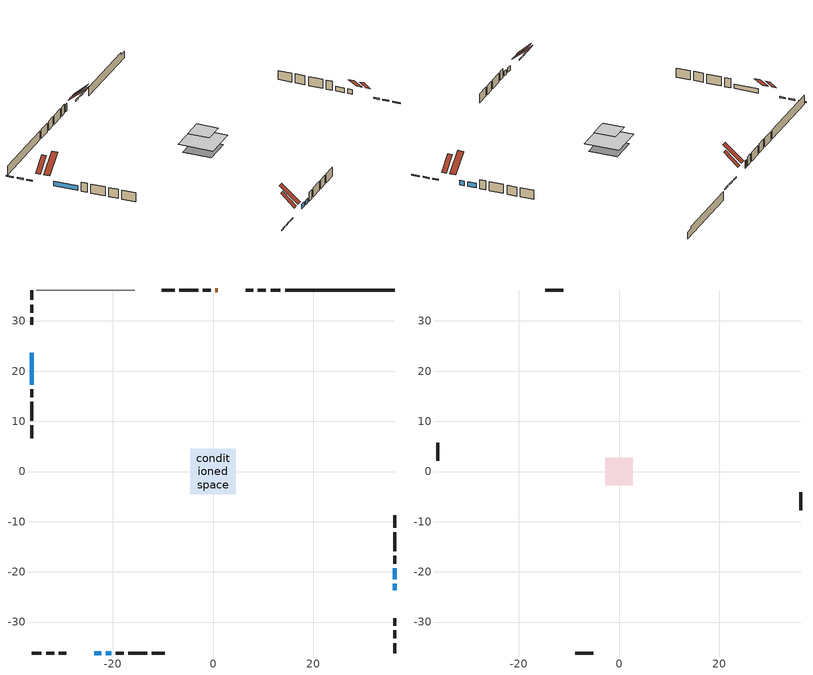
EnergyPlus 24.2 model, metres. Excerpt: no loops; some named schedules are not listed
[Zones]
conditioned space
 floor adiabatic (AdiabaticFloorConstruction): -4.57,-4.57 -4.57,4.57 4.57,4.57 4.57,-4.57 z0.33
 floor foundation (Slab1 construction): -3.69,-3.69 -3.69,3.69 3.69,3.69 3.69,-3.69 z-2.01
 wall outside (RimJoist1 construction): 13.44,36.16 11.48,36.16 / -36.16,-36.16 -34.2,-36.16 / -36.16,36.16 -36.16,34.2 / 36.16,-36.16 36.16,-34.2 z0.33:0.63
 wall outside (RimJoist2 construction): 10.55,36.16 8.91,36.16 / -33.27,-36.16 -31.63,-36.16 / -36.16,33.27 -36.16,31.63 / 36.16,-33.27 36.16,-31.63 z0.33:0.63
 wall outside (RimJoist3 construction): 7.98,36.16 6.55,36.16 / -30.71,-36.16 -29.27,-36.16 / -36.16,30.71 -36.16,29.27 / 36.16,-30.71 36.16,-29.27 z0.33:0.63
 wall outside (AdiabaticWallConstruction 1): 0.97,36.16 0.46,36.16 z0.33:2.36
 wall outside (AdiabaticWallConstruction): 36.16,-23.69 36.16,-22.39 / 36.16,-21.47 36.16,-19.3 / -36.16,23.69 -36.16,17.29 / -23.69,-36.16 -22.29,-36.16 / -21.36,-36.16 -20.29,-36.16 z0.33:1.55
 wall outside (Wall1 construction): -0.46,36.16 -2.04,36.16 / -19.36,-36.16 -17.79,-36.16 / -36.16,16.36 -36.16,14.78 / 36.16,-18.38 36.16,-16.8 z0.33:2.77
 wall outside (Wall2 construction): -2.97,36.16 -6.69,36.16 / -16.86,-36.16 -13.14,-36.16 / -36.16,13.85 -36.16,10.13 / 36.16,-15.87 36.16,-12.15 z0.33:2.77
 wall outside (Wall3 construction): -7.62,36.16 -10.17,36.16 / -12.21,-36.16 -9.66,-36.16 / -36.16,9.2 -36.16,6.65 / 36.16,-11.22 36.16,-8.67 z0.33:2.77
 wall foundation (FoundationWall1 construction): 14.37,36.16,-2.01 14.37,36.16,0.33 33.98,36.16,0.33 33.98,36.16,-0.27 36.16,36.16,-0.27 36.16,36.16,-2.01
 wall adiabatic (Wall5 construction): -15.6,36.16 -35.23,36.16 z0.33:2.77
 window (WindowConstruction 3): 36.16,-23.69 36.16,-22.39 z0.33:1.55
 window (WindowConstruction): 36.16,-21.46 36.16,-19.3 z0.33:1.55
 window (WindowConstruction 1): -36.16,23.69 -36.16,17.29 z0.33:1.55
 window (WindowConstruction 2): -23.69,-36.16 -22.29,-36.16 z0.33:1.55
 window (WindowConstruction 4): -21.36,-36.16 -20.29,-36.16 z0.33:1.55
 door (Door): 0.97,36.16 0.46,36.16 z0.33:2.36
 ceiling adiabatic (AdiabaticFloorConstruction): 4.57,-4.57 4.57,4.57 -4.57,4.57 -4.57,-4.57 z0.33
 roof outside (Roof1 construction): 4.4,36.16,2.77 4.4,32.57,6.06 5.62,32.57,6.06 5.62,36.16,2.77; -27.13,-36.16,2.77 -27.13,-32.57,6.06 -28.34,-32.57,6.06 -28.34,-36.16,2.77; -36.16,27.13,2.77 -32.57,27.13,6.06 -32.57,28.34,6.06 -36.16,28.34,2.77; 36.16,-27.13,2.77 32.57,-27.13,6.06 32.57,-28.34,6.06 36.16,-28.34,2.77
attic - vented
 floor to conditioned space (Floor1 construction Reversed): -2.77,-2.77 -2.77,2.77 2.77,2.77 2.77,-2.77 z2.77
 wall outside (Wall4 construction): -11.1,36.16 -14.67,36.16 / -8.73,-36.16 -5.16,-36.16 / -36.16,5.72 -36.16,2.16 / 36.16,-7.74 36.16,-4.17 z0.33:2.77
 roof outside (Roof2 construction): 1.89,36.16,2.77 1.89,31.31,6.81 3.47,31.31,6.81 3.47,36.16,2.77; -24.62,-36.16,2.77 -24.62,-31.31,6.81 -26.2,-31.31,6.81 -26.2,-36.16,2.77; -36.16,24.62,2.77 -31.31,24.62,6.81 -31.31,26.2,6.81 -36.16,26.2,2.77; 36.16,-24.62,2.77 31.31,-24.62,6.81 31.31,-26.2,6.81 36.16,-26.2,2.77
[Building]
Building 1: Terrain=Suburbs
[Site:Location]
Quebec Intl AP_QC: Latitude {deg}=46.8; Longitude {deg}=-71.38; Time Zone {hr}=-5; Elevation {m}=74; Keep Site Location Information=Yes
[Site:GroundTemperature:Shallow]
0.0108218, -2.24938, -2.43038, -1.3578, 2.94801, 7.23376, 10.9493, 13.303, 13.5029, 11.5886, 7.96783, 3.81355
[Site:WaterMainsTemperature]
Calculation Method=Schedule; Temperature Schedule=mains temperature schedule
[Material] Roughness=Rough; Thermal Absorptance=0.9
Name | Thickness {m} | Conductivity {W/m-K} | Density {kg/m3} | Specific Heat {J/kg-K} | Solar Absorptance | Visible Absorptance
asphalt or fiberglass shingles | 0.00635 | 0.162714 | 1121.4 | 1465.45 | 0.4 | 0.4
ceiling loosefill ins | 0.169333 | 0.0480833 | 16.02 | 1046.75 | 0.7 | 0.7
ceiling stud and cavity | 0.1397 | 0.136318 | 65.682 | 1177.47 | 0.7 | 0.7
concrete 4.0 in. | 0.1016 | 1.803125 | 2242.8 | 837.4 | 0.7 | 0.7
concrete 8.0 in. | 0.2032 | 1.803125 | 2242.8 | 837.4 | 0.7 | 0.7
door material | 0.04445 | 0.053851 | 512.64 | 1214.23 | 0.7 | 0.7
exterior vertical ins | 0.0442575 | 0.029427 | 32.04 | 1214.23 | 0.7 | 0.7
floor covering | 0.0127 | 0.0433444 | 54.468 | 1339.84 | 0.6 | 0.6
floor rigid ins; wall rigid ins 1 | 0.512978 | 0.029427 | 32.04 | 1214.23 | 0.7 | 0.7
floor stud and cavity | 0.1397 | 1.75129 | 37.0049 | 1207.88 | 0.7 | 0.7
furniture material conditioned space 1 | 0.1524 | 0.115458 | 640.8 | 1214.23 | 0.6 | 0.6
gypsum board | 0.0127 | 0.160291 | 801 | 837.4 | 0.6 | 0.6
gypsum board 1 | 0.0127 | 0.160291 | 801 | 837.4 | 0.7 | 0.7
osb sheathing 0.5 in. | 0.0127 | 0.115458 | 512.64 | 1214.23 | 0.7 | 0.7
osb sheathing 0.75 in. | 0.01905 | 0.115458 | 512.64 | 1214.23 | 0.7 | 0.7
osb sheathing 2.0 in. | 0.0508 | 0.115458 | 512.64 | 1214.23 | 0.7 | 0.7
rim joist rigid ins | 0.051816 | 0.029427 | 32.04 | 1214.23 | 0.7 | 0.7
rim joist stud and cavity | 0.0508 | 0.408757 | 125.044 | 1163.47 | 0.6 | 0.6
rim joist stud and cavity 1 | 0.0508 | 0.190329 | 125.044 | 1163.47 | 0.6 | 0.6
rim joist stud and cavity 2 | 0.0508 | 0.420677 | 125.044 | 1163.47 | 0.6 | 0.6
roof rigid ins | 0.103632 | 0.029427 | 32.04 | 1214.23 | 0.7 | 0.7
roof stud and cavity | 0.2032 | 0.307585 | 78.34581 | 1123.46 | 0.7 | 0.7
wall rigid ins | 0.051816 | 0.029427 | 32.04 | 1214.23 | 0.4 | 0.4
wall stud and cavity | 0.1397 | 0.084134 | 139.0536 | 1170.24 | 0.7 | 0.7
wall stud and cavity 1 | 0.1397 | 0.0762868 | 139.0536 | 1170.24 | 0.7 | 0.7
wall stud and cavity 2 | 0.0889 | 6.9971 | 50.32683 | 1063.81 | 0.6 | 0.6
wall stud and cavity 3 | 0.1397 | 0.598616 | 139.0536 | 1170.24 | 0.7 | 0.7
wall stud and cavity 4 | 0.0889 | 0.380278 | 52.3479 | 1209.89 | 0.7 | 0.7
wall stud and cavity 5 | 0.0889 | 0.391764 | 83.0341 | 1211.67 | 0.7 | 0.7
wood siding | 0.0254 | 0.102417 | 544.68 | 1172.36 | 0.4 | 0.4
wood siding 1 | 0.00254 | 0.102417 | 544.68 | 1172.36 | 0.4 | 0.4
wood siding 2; wood siding 3; wood siding 4 | 0.0254 | 0.102417 | 544.68 | 1172.36 | 0.7 | 0.7
[WindowMaterial:SimpleGlazingSystem]
Name | U-Factor {W/m2-K} | Solar Heat Gain Coefficient
WindowMaterial | 2.90827 | 0.64
WindowMaterial 1 | 2.97187 | 0.6
WindowMaterial 2 | 2.94007 | 0.6
WindowMaterial 3 | 2.92644 | 0.66
WindowMaterial 4 | 3.03319 | 0.48
[Construction]
AdiabaticFloorConstruction: floor stud and cavity, floor rigid ins, osb sheathing 0.75 in., floor covering
AdiabaticWallConstruction: wood siding 3, wall rigid ins 1, wall stud and cavity 4, gypsum board
AdiabaticWallConstruction 1: wood siding 4, wall rigid ins 1, wall stud and cavity 4, gypsum board
Door: door material
Floor1 construction Reversed: gypsum board, ceiling stud and cavity, ceiling loosefill ins
FoundationWall1 construction: concrete 8.0 in., gypsum board 1
furniture construction conditioned space 1: furniture material conditioned space 1
PartitionWallConstruction: gypsum board, wall stud and cavity 5, gypsum board
RimJoist1 construction: wood siding 2, rim joist rigid ins, osb sheathing 2.0 in., rim joist stud and cavity
RimJoist2 construction: wood siding 2, rim joist rigid ins, osb sheathing 2.0 in., rim joist stud and cavity 1
RimJoist3 construction: wood siding 2, rim joist rigid ins, osb sheathing 2.0 in., rim joist stud and cavity 2
Roof1 construction: asphalt or fiberglass shingles, roof rigid ins, osb sheathing 0.75 in., roof stud and cavity, gypsum board
Roof2 construction: asphalt or fiberglass shingles
Slab1 construction: concrete 4.0 in.
Wall1 construction; Wall3 construction: wood siding, osb sheathing 0.5 in., wall stud and cavity, gypsum board
Wall2 construction: wood siding, osb sheathing 0.5 in., wall stud and cavity 1, gypsum board
Wall4 construction: wood siding 1, wall stud and cavity 2
Wall5 construction: wall rigid ins, osb sheathing 0.5 in., wall stud and cavity 3, gypsum board
WindowConstruction: WindowMaterial
WindowConstruction 1: WindowMaterial 1
WindowConstruction 2: WindowMaterial 2
WindowConstruction 3: WindowMaterial 3
WindowConstruction 4: WindowMaterial 4
[Zone] Multiplier=1; Part of Total Floor Area=Yes
Name | Volume {m3}
attic - vented | 18.1139
conditioned space | 374.9
[Space]
Name | Zone | Volume {m3}
attic - vented 1 | attic - vented | 18.1139
conditioned space 1 | conditioned space | 374.9
[ZoneInfiltration:EffectiveLeakageArea]
infil attic - vented 1: Zone or Space=attic - vented 1; Schedule=Always On Discrete; Effective Air Leakage Area {cm2}=1132.06; Stack Coefficient=0.000450798; Wind Coefficient=1.43454e-05
[ZoneMixing]
whole house fan mix: Zone or Space=attic - vented; Schedule=Always On Continuous; Design Flow Rate Calculation Method=Flow/Zone; Design Flow Rate {m3/s}=0; Source Zone or Space=conditioned space
[SurfaceProperty:ExposedFoundationPerimeter]
Slab1: Exposed Perimeter Calculation Method=TotalExposedPerimeter; Total Exposed Perimeter {m}=21.793
[InternalMass] Zone or ZoneList=conditioned space; Space or SpaceList=conditioned space 1
Name | Construction | Surface Area {m2}
furniture mass conditioned space 1 | furniture construction conditioned space 1 | 55.1
partition wall mass | PartitionWallConstruction | 137.75
[Lights]
interior lighting: Zone or ZoneList or Space or SpaceList=conditioned space 1; Schedule=interior lighting schedule; Design Level Calculation Method=LightingLevel; Lighting Level {W}=343.2; Return Air Fraction=0; Fraction Radiant=0.6; Fraction Visible=0.2; Fraction Replaceable=1
[People]
occupants: Zone or ZoneList or Space or SpaceList=conditioned space 1; Number of People Schedule=occupants schedule; Number of People Calculation Method=People; Number of People=3; Fraction Radiant=0.314171; Sensible Heat Fraction=0.56303; Activity Level Schedule=occupants activity schedule; Carbon Dioxide Generation Rate {m3/s-W}=0; Enable ASHRAE 55 Comfort Warnings=No; Mean Radiant Temperature Calculation Type=EnclosureAveraged
[ElectricEquipment] Zone or ZoneList or Space or SpaceList=conditioned space 1; Design Level Calculation Method=EquipmentLevel
Name | Schedule | Design Level {W} | Fraction Latent | Fraction Radiant | Fraction Lost
clothes dryer | clothes dryer schedule | 140.772 | 0.015 | 0.081 | 0.85
clothes washer | clothes washer schedule | 32.1985 | 0.03 | 0.162 | 0.7
cooking range | cooking range schedule | 208.969 | 0.08 | 0.432 | 0.2
dishwasher | dishwasher schedule | 66.8632 | 0.3 | 0.18 | 0.4
fridge | fridge schedule | 72.9452 | 0 | 0.6 | 0
mech vent bath fan 0 | mech vent bath fan 0 schedule | 50.2 | 0 | 0 | 1
mech vent bath fan 1 | mech vent bath fan 1 schedule | 50.2 | 0 | 0 | 1
mech vent house fan | mech vent house fan schedule | 0 | 0 | 0 | 1
mech vent house fan cfis | mech vent house fan cfis schedule | 0 | 0 | 0 | 0
mech vent range fan 0 | mech vent range fan 0 schedule | 57 | 0 | 0 | 1
misc plug loads | misc plug loads schedule | 494.7 | 0.045 | 0.513 | 0.1
whole house fan | Always On Discrete | 0 | 0 | 0 | 1
[OtherEquipment] Zone or ZoneList or Space or SpaceList=conditioned space 1; Design Level Calculation Method=EquipmentLevel
Name | Fuel Type | Schedule | Design Level {W} | Fraction Latent | Fraction Radiant | Fraction Lost
clothes dryer 1 | Electricity | clothes dryer schedule | 0 | 0.015 | 0.081 | 0.85
cooking range 1 | Electricity | cooking range schedule | 0 | 0.08 | 0.432 | 0.2
general water use latent | None | general water use schedule | 59.3978 | 1 | 0 | 0
general water use sensible | None | general water use schedule | -58.539 | 0 | 0.6 | 0
mech vent house fan latent load | None | Always On Discrete | 0 | 1 | 0 | 0
mech vent house fan sensible load | None | Always On Discrete | 0 | 0 | 0 | 0
water heater energy adjustment1 | Electricity | Always On Discrete | 0.01 | 0 | 0 | 1
[ZoneInfiltration:DesignFlowRate] Zone or ZoneList or Space or SpaceList=conditioned space 1; Schedule=Always On Discrete; Design Flow Rate Calculation Method=Flow/Zone; Design Flow Rate {m3/s}=0
infil flow; natural vent flow; whole house fan flow
[ZoneControl:Thermostat]
conditioned space Thermostat: Zone or ZoneList=conditioned space; Control Type Schedule=conditioned space Thermostat Schedule; Control 1=conditioned space temperature setpoint; Temperature Difference Between Cutout And Setpoint {deltaC}=0
[ZoneHVAC:Baseboard:Convective:Electric]
electric baseboard: Availability Schedule=Always On Discrete; Heating Design Capacity {W}=7914.68; Efficiency=1
[AirLoopHVAC:UnitarySystem]
unit heater unitary system: Control Type=Load; Controlling Zone or Thermostat Location=conditioned space; Dehumidification Control Type=None; Availability Schedule=Always On Discrete; Supply Fan=unit heater supply fan; Fan Placement=BlowThrough; Supply Air Fan Operating Mode Schedule=unit heater auto fan schedule; Heating Coil=unit heater htg coil; DX Heating Coil Sizing Ratio=1; Use DOAS DX Cooling Coil=No; Minimum Supply Air Temperature {C}=2; Latent Load Control=SensibleOnlyLoadControl; Cooling Supply Air Flow Rate Method=None; Heating Supply Air Flow Rate Method=SupplyAirFlowRate; Heating Supply Air Flow Rate {m3/s}=0.00141584; No Load Supply Air Flow Rate Method=SupplyAirFlowRate; No Load Supply Air Flow Rate {m3/s}=0; No Load Supply Air Flow Rate Control Set To Low Speed=Yes; Maximum Supply Air Temperature {C}=48.8889; Maximum Outdoor Dry-Bulb Temperature for Supplemental Heater Operation {C}=21; Ancillary On-Cycle Electric Power {W}=0; Ancillary Off-Cycle Electric Power {W}=0
[Fan:SystemModel]
unit heater supply fan: Availability Schedule=Always On Discrete; Design Maximum Air Flow Rate {m3/s}=0.00141584; Speed Control Method=Discrete; Electric Power Minimum Flow Rate Fraction=0.2; Design Pressure Rise {Pa}=500; Motor Efficiency=1; Motor In Air Stream Fraction=1; Design Electric Power Consumption {W}=Autosize; Design Power Sizing Method=PowerPerFlow; Electric Power Per Unit Flow Rate {W/(m3/s)}=1e-06; Electric Power Per Unit Flow Rate Per Unit Pressure {W/((m3/s)-Pa)}=1.66667; Fan Total Efficiency=0.7; Motor Loss Radiative Fraction=0; Number of Speeds=1; Speed Flow Fraction 1=1; Speed Electric Power Fraction 1=1
[Coil:Heating:Fuel]
unit heater htg coil: Availability Schedule=Always On Discrete; Fuel Type=OtherFuel1; Burner Efficiency=0.3; Nominal Capacity {W}=0.293071; On Cycle Parasitic Electric Load {W}=0; Off Cycle Parasitic Fuel Load {W}=0
[Zone equipment]
conditioned space: electric baseboard, unit heater unitary system
[Foundation:Kiva]
Foundation Kiva 1: Initial Indoor Air Temperature {C}=18; Wall Height Above Grade {m}=0.330007; Wall Depth Below Slab {m}=0.2032; Custom Block Material Name 1=exterior vertical ins; Custom Block Depth 1 {m}=2.34001; Custom Block X Position 1 {m}=0.2159; Custom Block Z Position 1 {m}=0
[Foundation:Kiva:Settings]
Soil Conductivity {W/m-K}=0.849921; Soil Density {kg/m3}=1842.3; Soil Specific Heat {J/kg-K}=418.7; Ground Solar Absorptivity=0.9; Ground Thermal Absorptivity=0.9; Ground Surface Roughness {m}=0.03; Far-Field Width {m}=40; Deep-Ground Boundary Condition=ZeroFlux; Deep-Ground Depth {m}=40; Minimum Cell Dimension {m}=0.2; Maximum Cell Growth Coefficient=3; Simulation Timestep=Timestep
[Exterior:Lights]
exterior lighting: Schedule=exterior lighting schedule; Design Level {W}=75.6
[EnergyManagementSystem:GlobalVariable]
infil_program_Qfan
infil_program_Qinf
natural_vent_program_Qnv
natural_vent_program_Qwhf
[EnergyManagementSystem:Sensor]
Name | Output:Variable or Output:Meter Index Key | Output:Variable or Output:Meter
airflow_gain | infil flow | Infiltration Sensible Heat Gain Energy
airflow_gain_1 | natural vent flow | Infiltration Sensible Heat Gain Energy
airflow_gain_2 | whole house fan flow | Infiltration Sensible Heat Gain Energy
airflow_loss | infil flow | Infiltration Sensible Heat Loss Energy
airflow_loss_1 | natural vent flow | Infiltration Sensible Heat Loss Energy
airflow_loss_2 | whole house fan flow | Infiltration Sensible Heat Loss Energy
clg_load_cond |  | Cooling:EnergyTransfer:Zone:CONDITIONED SPACE
clg_sp_s; clg_sp_s_1 | cooling setpoint | Schedule Value
clothes_dryer_exhaust_0_sch_s | clothes dryer exhaust 0 schedule | Schedule Value
conditioned_space_clg_unmet_s | conditioned space | Zone Cooling Setpoint Not Met Time
conditioned_space_htg_unmet_s | conditioned space | Zone Heating Setpoint Not Met Time
cool_season | cooling season schedule | Schedule Value
fridge_tin_s | conditioned space | Zone Mean Air Temperature
htg_load_cond |  | Heating:EnergyTransfer:Zone:CONDITIONED SPACE
htg_sp_s; htg_sp_s_1 | heating setpoint | Schedule Value
ig_ee_conv | clothes dryer | Electric Equipment Convective Heating Energy
ig_ee_conv_2 | cooking range | Electric Equipment Convective Heating Energy
ig_ee_conv_4 | fridge | Electric Equipment Convective Heating Energy
ig_ee_conv_5 | misc plug loads | Electric Equipment Convective Heating Energy
ig_ee_conv_6 | whole house fan | Electric Equipment Convective Heating Energy
ig_ee_rad | clothes dryer | Electric Equipment Radiant Heating Energy
ig_ee_rad_2 | cooking range | Electric Equipment Radiant Heating Energy
ig_ee_rad_4 | fridge | Electric Equipment Radiant Heating Energy
ig_ee_rad_5 | misc plug loads | Electric Equipment Radiant Heating Energy
ig_ee_rad_6 | whole house fan | Electric Equipment Radiant Heating Energy
ig_lgt_conv | interior lighting | Lights Convective Heating Energy
ig_lgt_rad | interior lighting | Lights Radiant Heating Energy
ig_lgt_vis | interior lighting | Lights Visible Radiation Heating Energy
ig_oe_conv | clothes dryer 1 | Other Equipment Convective Heating Energy
ig_oe_conv_1 | cooking range 1 | Other Equipment Convective Heating Energy
ig_oe_conv_2 | general water use latent | Other Equipment Convective Heating Energy
ig_oe_conv_3 | general water use sensible | Other Equipment Convective Heating Energy
ig_oe_conv_4 | water heater energy adjustment1 | Other Equipment Convective Heating Energy
ig_oe_rad | clothes dryer 1 | Other Equipment Radiant Heating Energy
ig_oe_rad_1 | cooking range 1 | Other Equipment Radiant Heating Energy
ig_oe_rad_2 | general water use latent | Other Equipment Radiant Heating Energy
ig_oe_rad_3 | general water use sensible | Other Equipment Radiant Heating Energy
ig_oe_rad_4 | water heater energy adjustment1 | Other Equipment Radiant Heating Energy
ig_ppl_conv | occupants | People Convective Heating Energy
ig_ppl_rad | occupants | People Radiant Heating Energy
im_conv | furniture mass conditioned space 1 | Surface Inside Face Convection Heat Gain Energy
im_conv_1 | partition wall mass | Surface Inside Face Convection Heat Gain Energy
im_ig | furniture mass conditioned space 1 | Surface Inside Face Internal Gains Radiation Heat Gain Energy
im_ig_1 | partition wall mass | Surface Inside Face Internal Gains Radiation Heat Gain Energy
im_lgt | furniture mass conditioned space 1 | Surface Inside Face Lights Radiation Heat Gain Energy
im_lgt_1 | partition wall mass | Surface Inside Face Lights Radiation Heat Gain Energy
im_sol | furniture mass conditioned space 1 | Surface Inside Face Solar Radiation Heat Gain Energy
im_sol_1 | partition wall mass | Surface Inside Face Solar Radiation Heat Gain Energy
im_surf | furniture mass conditioned space 1 | Surface Inside Face Net Surface Thermal Radiation Heat Gain Energy
im_surf_1 | partition wall mass | Surface Inside Face Net Surface Thermal Radiation Heat Gain Energy
mech_vent_bath_fan_0_sch_s | mech vent bath fan 0 schedule | Schedule Value
mech_vent_bath_fan_1_sch_s | mech vent bath fan 1 schedule | Schedule Value
mech_vent_range_fan_0_sch_s | mech vent range fan 0 schedule | Schedule Value
mv_conv | mech vent bath fan 0 | Electric Equipment Convective Heating Energy
mv_conv_1 | mech vent bath fan 1 | Electric Equipment Convective Heating Energy
mv_conv_2 | mech vent house fan | Electric Equipment Convective Heating Energy
mv_conv_3 | mech vent house fan cfis | Electric Equipment Convective Heating Energy
mv_conv_4 | mech vent range fan 0 | Electric Equipment Convective Heating Energy
mv_conv_5 | mech vent house fan latent load | Other Equipment Convective Heating Energy
mv_conv_6 | mech vent house fan sensible load | Other Equipment Convective Heating Energy
mv_rad | mech vent bath fan 0 | Electric Equipment Radiant Heating Energy
mv_rad_1 | mech vent bath fan 1 | Electric Equipment Radiant Heating Energy
mv_rad_2 | mech vent house fan | Electric Equipment Radiant Heating Energy
mv_rad_3 | mech vent house fan cfis | Electric Equipment Radiant Heating Energy
mv_rad_4 | mech vent range fan 0 | Electric Equipment Radiant Heating Energy
mv_rad_5 | mech vent house fan latent load | Other Equipment Radiant Heating Energy
mv_rad_6 | mech vent house fan sensible load | Other Equipment Radiant Heating Energy
natural_vent_s | natural vent schedule | Schedule Value
out_pb_s |  | Site Outdoor Air Barometric Pressure
out_wt_s |  | Site Outdoor Air Humidity Ratio
site_vw_s |  | Site Wind Speed
ss_back_out | Window1 | Surface Window Shortwave from Zone Back Out Window Heat Transfer Rate
ss_back_out_1 | Window2 | Surface Window Shortwave from Zone Back Out Window Heat Transfer Rate
ss_back_out_2 | Window3 | Surface Window Shortwave from Zone Back Out Window Heat Transfer Rate
ss_back_out_3 | Window5 | Surface Window Shortwave from Zone Back Out Window Heat Transfer Rate
ss_back_out_4 | Window6 | Surface Window Shortwave from Zone Back Out Window Heat Transfer Rate
ss_conv | Door1 | Surface Inside Face Convection Heat Gain Energy
ss_conv_1 | Window1 | Surface Inside Face Convection Heat Gain Energy
ss_conv_2 | Window2 | Surface Inside Face Convection Heat Gain Energy
ss_conv_3 | Window3 | Surface Inside Face Convection Heat Gain Energy
ss_conv_4 | Window5 | Surface Inside Face Convection Heat Gain Energy
ss_conv_5 | Window6 | Surface Inside Face Convection Heat Gain Energy
ss_ig | Door1 | Surface Inside Face Internal Gains Radiation Heat Gain Energy
ss_ig_1 | Window1 | Surface Inside Face Internal Gains Radiation Heat Gain Energy
ss_ig_2 | Window2 | Surface Inside Face Internal Gains Radiation Heat Gain Energy
ss_ig_3 | Window3 | Surface Inside Face Internal Gains Radiation Heat Gain Energy
ss_ig_4 | Window5 | Surface Inside Face Internal Gains Radiation Heat Gain Energy
ss_ig_5 | Window6 | Surface Inside Face Internal Gains Radiation Heat Gain Energy
ss_lgt | Door1 | Surface Inside Face Lights Radiation Heat Gain Energy
ss_sol | Door1 | Surface Inside Face Solar Radiation Heat Gain Energy
ss_surf | Door1 | Surface Inside Face Net Surface Thermal Radiation Heat Gain Energy
ss_surf_1 | Window1 | Surface Inside Face Net Surface Thermal Radiation Heat Gain Energy
ss_surf_2 | Window2 | Surface Inside Face Net Surface Thermal Radiation Heat Gain Energy
ss_surf_3 | Window3 | Surface Inside Face Net Surface Thermal Radiation Heat Gain Energy
ss_surf_4 | Window5 | Surface Inside Face Net Surface Thermal Radiation Heat Gain Energy
ss_surf_5 | Window6 | Surface Inside Face Net Surface Thermal Radiation Heat Gain Energy
ss_trans_in | Window1 | Surface Window Transmitted Solar Radiation Rate
ss_trans_in_1 | Window2 | Surface Window Transmitted Solar Radiation Rate
ss_trans_in_2 | Window3 | Surface Window Transmitted Solar Radiation Rate
ss_trans_in_3 | Window5 | Surface Window Transmitted Solar Radiation Rate
ss_trans_in_4 | Window6 | Surface Window Transmitted Solar Radiation Rate
ss_trans_out | Window1 | Surface Inside Face Initial Transmitted Diffuse Transmitted Out Window Solar Radiation Rate
ss_trans_out_1 | Window2 | Surface Inside Face Initial Transmitted Diffuse Transmitted Out Window Solar Radiation Rate
ss_trans_out_2 | Window3 | Surface Inside Face Initial Transmitted Diffuse Transmitted Out Window Solar Radiation Rate
ss_trans_out_3 | Window5 | Surface Inside Face Initial Transmitted Diffuse Transmitted Out Window Solar Radiation Rate
ss_trans_out_4 | Window6 | Surface Inside Face Initial Transmitted Diffuse Transmitted Out Window Solar Radiation Rate
s_conv | Floor1 | Surface Inside Face Convection Heat Gain Energy
s_conv_1 | FoundationWall1 | Surface Inside Face Convection Heat Gain Energy
s_conv_10 | RimJoist2:270 | Surface Inside Face Convection Heat Gain Energy
s_conv_11 | RimJoist2:90 | Surface Inside Face Convection Heat Gain Energy
s_conv_12 | RimJoist3:0 | Surface Inside Face Convection Heat Gain Energy
s_conv_13 | RimJoist3:180 | Surface Inside Face Convection Heat Gain Energy
s_conv_14 | RimJoist3:270 | Surface Inside Face Convection Heat Gain Energy
s_conv_15 | RimJoist3:90 | Surface Inside Face Convection Heat Gain Energy
s_conv_16 | Roof1:0 | Surface Inside Face Convection Heat Gain Energy
s_conv_17 | Roof1:180 | Surface Inside Face Convection Heat Gain Energy
s_conv_18 | Roof1:270 | Surface Inside Face Convection Heat Gain Energy
s_conv_19 | Roof1:90 | Surface Inside Face Convection Heat Gain Energy
s_conv_2 | inferred conditioned ceiling | Surface Inside Face Convection Heat Gain Energy
s_conv_20 | Slab1 | Surface Inside Face Convection Heat Gain Energy
s_conv_21 | Wall1:0 | Surface Inside Face Convection Heat Gain Energy
s_conv_22 | Wall1:180 | Surface Inside Face Convection Heat Gain Energy
s_conv_23 | Wall1:270 | Surface Inside Face Convection Heat Gain Energy
